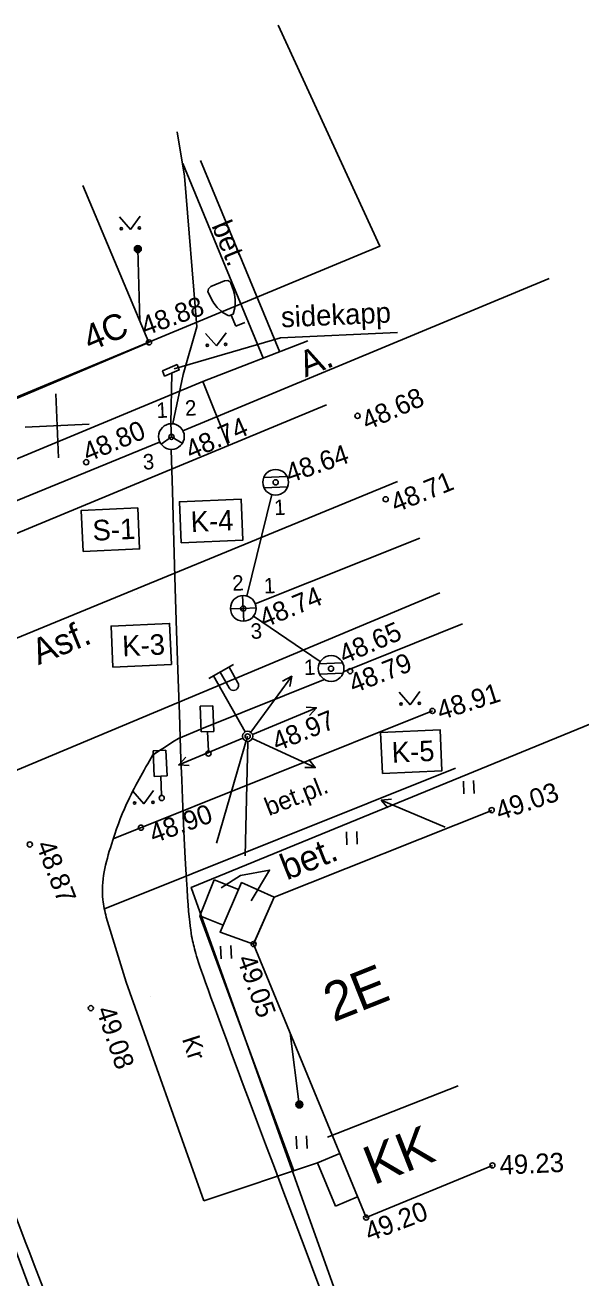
# Model space of a CAD drawing. Extents: x 641383 to 641619, y 6455711 to 6456054.
# Drawn here: x 641539.94 to 641561.57, y 6455935.43 to 6455984.18 of the extents above; entities that cross this region are included whole.
import ezdxf

# ---------------------------------------------------------------- set-up
doc = ezdxf.new("R2010")
doc.units = 0
for name, color, linetype in [('Level 1', 7, 'Continuous'), ('Level 10', 7, 'Continuous'), ('Level 11', 7, 'Continuous'), ('Level 13', 7, 'Continuous'), ('Level 14', 7, 'Continuous'), ('Level 15', 7, 'Continuous'), ('Level 16', 7, 'Continuous'), ('Level 17', 7, 'Continuous'), ('Level 19', 7, 'Continuous'), ('Level 2', 7, 'Continuous'), ('Level 20', 7, 'Continuous'), ('Level 23', 7, 'Continuous'), ('Level 26', 7, 'Continuous'), ('Level 27', 7, 'Continuous'), ('Level 3', 7, 'Continuous'), ('Level 30', 7, 'Continuous'), ('Level 40', 7, 'Continuous'), ('Level 41', 7, 'Continuous'), ('Level 44', 7, 'Continuous'), ('Level 48', 7, 'Continuous'), ('Level 57', 7, 'Continuous'), ('Level 58', 7, 'Continuous'), ('Level 60', 7, 'Continuous'), ('Level 61', 7, 'Continuous')]:
    doc.layers.add(name, color=color, linetype=linetype)

# ---------------------------------------------------------------- blocks, each defined once
blk = doc.blocks.new('KMNOO2')
at = {"layer": 'Level 27'}
for p, q in [((200, 0), (2900, 0)), ((2553.76, 176.18), (2900, 0)), ((2900, 0), (2553.76, -186.54))]:
    blk.add_line(p, q, dxfattribs=at)
blk = doc.blocks.new('KSNOO0')
at = {"layer": 'Level 30'}
blk.add_line((200, 0), (3000, 0), dxfattribs=at)
for radius in [136, 121, 107, 90.2, 74.9, 61.6, 46.8, 34.3, 20.9, 11.2]:
    blk.add_circle((3000, 0), radius, dxfattribs=at)

msp = doc.modelspace()

# ---------------------------------------------------------------- linework, layer by layer
at = {"layer": 'Level 1'}
for p, q in [((641548.829, 6455948.43), (641549.635, 6455950.249)), ((641551.706, 6455940.908), (641556.794, 6455942.912))]:
    msp.add_line(p, q, dxfattribs=at)
for points in [[(641529.231, 6455965.264), (641544.756, 6455971.835), (641542.19, 6455977.941)], [(641558.125, 6455939.813), (641553.212, 6455937.782), (641548.832, 6455948.425), (641549.631, 6455950.243), (641558.098, 6455953.618)]]:
    msp.add_lwpolyline(points, dxfattribs=at)
at = {"layer": 'Level 10'}
for p, q in [((641549.22, 6455966.574), (641550.139, 6455966.615)), ((641549.238, 6455966.175), (641550.157, 6455966.216)), ((641548.427, 6455961.484), (641548.405, 6455961.984)), ((641548.427, 6455961.484), (641547.927, 6455961.462)), ((641548.427, 6455961.484), (641548.926, 6455961.507)), ((641548.427, 6455961.484), (641548.449, 6455960.985)), ((641551.376, 6455959.324), (641552.295, 6455959.365)), ((641551.394, 6455958.925), (641552.313, 6455958.966))]:
    msp.add_line(p, q, dxfattribs=at)
for centre in [(641549.688, 6455966.391), (641548.429, 6455961.484), (641551.849, 6455959.146)]:
    msp.add_circle(centre, 0.5, dxfattribs=at)
at = {"layer": 'Level 11'}
for points in [[(641549.542, 6455965.919), (641548.571, 6455961.958)], [(641548.897, 6455961.658), (641555.307, 6455964.217)], [(641548.833, 6455961.185), (641551.428, 6455959.414)]]:
    msp.add_lwpolyline(points, dxfattribs=at)
at = {"layer": 'Level 13'}
msp.add_open_spline([(641525.448, 6455968.02), (641530.006, 6455958.751), (641531.249, 6455955.999), (641533.797, 6455950.635), (641536.318, 6455946.031), (641537.32, 6455943.642), (641544.699, 6455924.581), (641546.435, 6455919.978), (641555.261, 6455896.969), (641556.583, 6455893.284), (641563.492, 6455874.654), (641565.495, 6455869.09), (641576.274, 6455840.753), (641576.977, 6455839.212), (641585.697, 6455815.127), (641587.237, 6455809.916), (641590.836, 6455799.678)], degree=3, dxfattribs=at)
at = {"layer": 'Level 14'}
msp.add_line((641535.721, 6455958.731), (641554.426, 6455966.415), dxfattribs=at)
for points in [[(641548.718, 6455956.669), (641550.317, 6455958.844)], [(641549.96, 6455958.653), (641550.317, 6455958.844), (641550.239, 6455958.442)], [(641550.874, 6455957.64), (641551.278, 6455957.618), (641551.004, 6455957.314)], [(641548.784, 6455956.584), (641551.278, 6455957.618)], [(641548.415, 6455956.431), (641545.921, 6455955.397)], [(641548.781, 6455956.424), (641551.234, 6455955.294)], [(641546.325, 6455955.375), (641545.921, 6455955.397), (641546.196, 6455955.7)], [(641550.975, 6455955.606), (641551.234, 6455955.294), (641550.824, 6455955.29)]]:
    msp.add_lwpolyline(points, dxfattribs=at)
at = {"layer": 'Level 15'}
for p, q in [((641548.6, 6455956.507), (641547.388, 6455952.352)), ((641548.603, 6455956.29), (641548.498, 6455951.852))]:
    msp.add_line(p, q, dxfattribs=at)
at = {"layer": 'Level 16'}
for p, q in [((641545.613, 6455968.665), (641545.636, 6455968.165)), ((641545.636, 6455968.165), (641545.228, 6455967.877)), ((641545.636, 6455968.165), (641546.057, 6455967.914))]:
    msp.add_line(p, q, dxfattribs=at)
msp.add_lwpolyline([(641550.252, 6455944.96), (641550.607, 6455942.183)], dxfattribs=at)
for centre, radius in [((641545.633, 6455968.17), 0.5), ((641550.607, 6455942.183), 0.136), ((641550.607, 6455942.183), 0.121), ((641550.607, 6455942.183), 0.104), ((641550.607, 6455942.183), 0.0901), ((641550.607, 6455942.183), 0.0749), ((641550.607, 6455942.183), 0.0613), ((641550.607, 6455942.183), 0.0497), ((641550.607, 6455942.183), 0.0348), ((641550.607, 6455942.183), 0.0235), ((641550.607, 6455942.183), 0.0132), ((641550.607, 6455942.183), 0.00782)]:
    msp.add_circle(centre, radius, dxfattribs=at)
at = {"layer": 'Level 17'}
msp.add_line((641482.413, 6455942.364), (641545.175, 6455967.948), dxfattribs=at)
for points in [[(641545.69, 6455968.682), (641546.096, 6455970.581), (641546.622, 6455972.436), (641546.138, 6455978.298), (641545.862, 6455980.026)], [(641560.337, 6455974.323), (641546.082, 6455968.393)], [(641545.645, 6455970.632), (641545.609, 6455968.671)]]:
    msp.add_lwpolyline(points, dxfattribs=at)
msp.add_open_spline([(641545.628, 6455967.653), (641546.115, 6455950.172), (641546.478, 6455948.242), (641546.907, 6455946.917), (641553.473, 6455929.602)], degree=3, dxfattribs=at)
at = {"layer": 'Level 2'}
for points in [[(641549.213, 6455971.189), (641546.074, 6455978.799)], [(641549.85, 6455971.45), (641546.77, 6455978.916)], [(641546.854, 6455970.318), (641532.712, 6455964.434), (641526.306, 6455962.03)], [(641555.792, 6455957.5), (641543.365, 6455952.521)], [(641556.689, 6455955.262), (641543.032, 6455949.79)], [(641544.445, 6455952.958), (641544.446, 6455952.954)], [(641546.741, 6455949.523), (641547.299, 6455950.929)], [(641547.299, 6455950.929), (641548.249, 6455950.552)], [(641549.631, 6455950.243), (641548.364, 6455950.817), (641547.53, 6455948.888), (641548.832, 6455948.425)], [(641546.741, 6455949.523), (641547.648, 6455949.162)], [(641551.324, 6455939.919), (641552.185, 6455940.277)], [(641552.021, 6455938.229), (641551.324, 6455939.919)], [(641552.021, 6455938.229), (641552.881, 6455938.586)]]:
    msp.add_lwpolyline(points, dxfattribs=at)
at = {"layer": 'Level 20'}
for p, q in [((641547.095, 6455958.758), (641548.052, 6455959.3)), ((641547.878, 6455959.201), (641548.223, 6455958.592)), ((641547.269, 6455958.856), (641548.501, 6455956.681)), ((641547.53, 6455959.004), (641547.875, 6455958.395))]:
    msp.add_line(p, q, dxfattribs=at)
msp.add_circle((641548.6, 6455956.507), 0.2, dxfattribs=at)
msp.add_arc((641548.049, 6455958.494), 0.2, 209.4716, 29.593, dxfattribs=at)
at = {"layer": 'Level 23'}
msp.add_line((641556.074, 6455962.087), (641534.994, 6455953.252), dxfattribs=at)
at = {"layer": 'Level 26'}
for points in [[(641547.245, 6455957.698), (641546.746, 6455957.676)], [(641546.746, 6455957.676), (641546.791, 6455956.677)], [(641547.245, 6455957.698), (641547.29, 6455956.699)], [(641546.791, 6455956.677), (641547.29, 6455956.699)], [(641547.04, 6455956.688), (641547.074, 6455955.939)], [(641545.421, 6455955.965), (641544.922, 6455955.942)], [(641544.922, 6455955.942), (641544.966, 6455954.943)], [(641545.421, 6455955.965), (641545.466, 6455954.966)], [(641544.966, 6455954.943), (641545.466, 6455954.966)], [(641545.216, 6455954.955), (641545.25, 6455954.205)]]:
    msp.add_lwpolyline(points, dxfattribs=at)
for centre in [(641547.074, 6455955.835), (641545.256, 6455954.107)]:
    msp.add_circle(centre, 0.1, dxfattribs=at)
at = {"layer": 'Level 3'}
msp.add_lwpolyline([(641545.859, 6455970.971), (641545.937, 6455970.764), (641545.37, 6455970.521), (641545.291, 6455970.727)], close=True, dxfattribs=at)
at = {"layer": 'Level 30'}
for points in [[(641547.854, 6455967.819), (641546.854, 6455970.318), (641550.948, 6455971.899)], [(641551.666, 6455969.4), (641487.411, 6455942.755), (641449.169, 6455927.666), (641445.6, 6455926.378), (641442.292, 6455925.62), (641440.034, 6455925.383), (641436.947, 6455925.259), (641435.663, 6455925.225)], [(641556.962, 6455960.888), (641552.352, 6455959.029)], [(641551.618, 6455958.733), (641546.809, 6455956.792)], [(641546.784, 6455956.782), (641545.906, 6455956.428)], [(641543.094, 6455949.471), (641543.873, 6455946.947), (641546.9, 6455938.429)], [(641546.741, 6455949.523), (641550.4, 6455939.608)], [(641546.9, 6455938.429), (641551.324, 6455939.919)]]:
    msp.add_lwpolyline(points, dxfattribs=at)
for points in [[(641545.906, 6455956.428), (641544.915, 6455955.785), (641545.235, 6455955.997)], [(641544.915, 6455955.785), (641543.887, 6455953.876), (641543.297, 6455952.3), (641542.962, 6455950.151), (641543.094, 6455949.471)]]:
    msp.add_spline(points, degree=3, dxfattribs=at)
at = {"layer": 'Level 40'}
for points in [[(641549.79, 6455984.18), (641553.745, 6455975.578), (641524.472, 6455963.427), (641520.191, 6455971.873)], [(641583.37, 6455897.571), (641566.57, 6455894.128), (641546.405, 6455950.627), (641562.775, 6455957.328)]]:
    msp.add_lwpolyline(points, dxfattribs=at)
msp.add_lwpolyline([(641440.845, 6455905.794), (641536.419, 6455944.975), (641565.849, 6455865.54), (641482.308, 6455834.585)], close=True, dxfattribs=at)
at = {"layer": 'Level 41'}
for points in [[(641557.018, 6455954.267), (641556.995, 6455954.767)], [(641557.417, 6455954.285), (641557.395, 6455954.785)], [(641552.466, 6455952.291), (641552.443, 6455952.79)], [(641552.865, 6455952.309), (641552.843, 6455952.808)], [(641547.567, 6455947.847), (641547.544, 6455948.346)], [(641547.966, 6455947.865), (641547.944, 6455948.364)], [(641550.511, 6455940.452), (641550.489, 6455940.952)], [(641550.911, 6455940.47), (641550.888, 6455940.969)]]:
    msp.add_lwpolyline(points, dxfattribs=at)
at = {"layer": 'Level 44'}
for p, q in [((641543.609, 6455976.715), (641544.036, 6455976.229)), ((641544.036, 6455976.229), (641543.614, 6455976.71)), ((641544.036, 6455976.229), (641544.413, 6455976.746)), ((641547.171, 6455974.012), (641547.696, 6455974.234)), ((641547.865, 6455972.861), (641548.04, 6455972.936)), ((641548.137, 6455972.461), (641547.952, 6455972.899)), ((641548.137, 6455972.461), (641548.487, 6455972.609)), ((641546.959, 6455972.18), (641547.386, 6455971.694)), ((641547.386, 6455971.694), (641546.964, 6455972.175)), ((641547.386, 6455971.694), (641547.763, 6455972.211)), ((641554.498, 6455958.219), (641554.925, 6455957.733)), ((641554.925, 6455957.733), (641554.503, 6455958.215)), ((641554.925, 6455957.733), (641555.302, 6455958.25)), ((641544.131, 6455954.369), (641544.558, 6455953.882)), ((641544.558, 6455953.882), (641544.136, 6455954.364)), ((641544.558, 6455953.882), (641544.935, 6455954.4))]:
    msp.add_line(p, q, dxfattribs=at)
for points in [[(641548.04, 6455972.936), (641548.1, 6455973.178), (641548.112, 6455973.303), (641548.117, 6455973.484), (641548.088, 6455973.705), (641548.05, 6455973.847), (641547.945, 6455974.133), (641547.93, 6455974.17), (641547.877, 6455974.218), (641547.824, 6455974.24), (641547.696, 6455974.234)], [(641547.865, 6455972.861), (641547.649, 6455972.987), (641547.55, 6455973.065), (641547.417, 6455973.188), (641547.278, 6455973.362), (641547.203, 6455973.488), (641547.07, 6455973.763), (641547.055, 6455973.8), (641547.057, 6455973.871), (641547.078, 6455973.924), (641547.171, 6455974.012)]]:
    msp.add_lwpolyline(points, dxfattribs=at)
for centre in [(641543.68, 6455976.258), (641544.389, 6455976.289), (641547.739, 6455971.755), (641547.029, 6455971.723), (641554.569, 6455957.762), (641555.278, 6455957.794), (641544.201, 6455953.912), (641544.911, 6455953.943)]:
    msp.add_circle(centre, 0.045, dxfattribs=at)
at = {"layer": 'Level 48'}
for centre in [(641544.761, 6455971.834), (641552.876, 6455968.975), (641545.636, 6455968.16), (641542.317, 6455967.171), (641549.689, 6455966.39), (641553.972, 6455965.731), (641548.427, 6455961.479), (641551.845, 6455959.14), (641552.59, 6455959.043), (641555.792, 6455957.495), (641548.6, 6455956.502), (641558.097, 6455953.635), (641544.445, 6455952.953), (641540.12, 6455952.299), (641548.832, 6455948.425), (641542.497, 6455945.93), (641558.125, 6455939.813), (641553.212, 6455937.782)]:
    msp.add_circle(centre, 0.1, dxfattribs=at)
at = {"layer": 'Level 57'}
for points in [[(641554.434, 6455972.215), (641549.875, 6455972.011), (641545.741, 6455970.81)], [(641547.566, 6455950.616), (641548.326, 6455951.098), (641549.455, 6455951.303), (641548.733, 6455950.106)]]:
    msp.add_lwpolyline(points, dxfattribs=at)
for points in [[(641546.018, 6455964.033), (641548.416, 6455964.14), (641548.344, 6455965.739), (641545.947, 6455965.631)], [(641542.197, 6455963.698), (641544.394, 6455963.797), (641544.323, 6455965.395), (641542.125, 6455965.297)], [(641543.353, 6455959.201), (641545.631, 6455959.303), (641545.559, 6455960.901), (641543.282, 6455960.799)], [(641553.842, 6455955.061), (641556.159, 6455955.165), (641556.088, 6455956.763), (641553.77, 6455956.659)]]:
    msp.add_lwpolyline(points, close=True, dxfattribs=at)
at = {"layer": 'Level 60'}
for p, q in [((641548.077, 6455972.404), (641548.077, 6455972.404)), ((641548.137, 6455972.461), (641548.137, 6455972.461)), ((641544.756, 6455971.835), (641544.756, 6455971.835)), ((641545.292, 6455970.728), (641545.292, 6455970.728)), ((641545.37, 6455970.523), (641545.37, 6455970.523)), ((641545.937, 6455970.764), (641545.937, 6455970.764)), ((641552.878, 6455968.981), (641552.878, 6455968.981)), ((641545.633, 6455968.17), (641545.633, 6455968.17)), ((641542.315, 6455967.18), (641542.315, 6455967.18)), ((641549.688, 6455966.391), (641549.688, 6455966.391)), ((641553.971, 6455965.736), (641553.971, 6455965.736)), ((641544.324, 6455962.072), (641544.324, 6455962.072)), ((641548.429, 6455961.484), (641548.429, 6455961.484)), ((641551.849, 6455959.146), (641551.849, 6455959.146)), ((641552.591, 6455959.128), (641552.591, 6455959.128)), ((641552.588, 6455959.045), (641552.588, 6455959.045)), ((641555.795, 6455957.5), (641555.795, 6455957.5)), ((641548.603, 6455956.504), (641548.603, 6455956.504)), ((641547.074, 6455955.835), (641547.074, 6455955.835)), ((641545.256, 6455954.107), (641545.256, 6455954.107)), ((641558.096, 6455953.64), (641558.096, 6455953.64)), ((641544.445, 6455952.961), (641544.445, 6455952.961)), ((641540.116, 6455952.303), (641540.116, 6455952.303)), ((641547.299, 6455950.929), (641547.299, 6455950.929)), ((641548.36, 6455950.825), (641548.36, 6455950.825)), ((641545.244, 6455950.685), (641545.244, 6455950.685)), ((641549.635, 6455950.249), (641549.635, 6455950.249)), ((641546.744, 6455949.53), (641546.744, 6455949.53)), ((641547.526, 6455948.89), (641547.526, 6455948.89)), ((641548.829, 6455948.43), (641548.829, 6455948.43)), ((641544.815, 6455946.396), (641544.815, 6455946.396)), ((641542.496, 6455945.932), (641542.496, 6455945.932)), ((641551.321, 6455939.927), (641551.321, 6455939.927)), ((641558.128, 6455939.821), (641558.128, 6455939.821)), ((641552.024, 6455938.237), (641552.024, 6455938.237)), ((641553.208, 6455937.791), (641553.208, 6455937.791)), ((641553.237, 6455937.757), (641553.237, 6455937.757))]:
    msp.add_line(p, q, dxfattribs=at)
at = {"layer": 'Level 61'}
for p, q in [((641541.131, 6455969.838), (641541.242, 6455967.341)), ((641541.131, 6455969.838), (641541.242, 6455967.341)), ((641539.938, 6455968.534), (641542.435, 6455968.646)), ((641539.938, 6455968.534), (641542.435, 6455968.646))]:
    msp.add_line(p, q, dxfattribs=at)

# ---------------------------------------------------------------- block references
at = {"layer": 'Level 14', "xscale": 0.0009999002936566, "yscale": 0.0009999002936566003, "rotation": 156.91043720919856}
msp.add_blockref('KMNOO2', (641556.468, 6455952.89), dxfattribs=at)
at = {"layer": 'Level 16', "xscale": 0.0009999002936566003, "yscale": 0.0009999002936566, "rotation": 91.6088153123928}
msp.add_blockref('KSNOO0', (641544.41, 6455972.464), dxfattribs=at)

# ---------------------------------------------------------------- texts
at = {"layer": 'Level 1'}
for s, height, rotation, p in [('4C', 0.9999, 22.7754, (641542.466, 6455971.476)), ('2E', 1.4999, 21.6489, (641551.943, 6455945.378)), ('KK', 1.4999, 21.4984, (641553.5, 6455939.035))]:
    msp.add_text(s, height=height, rotation=rotation, dxfattribs=at).set_placement(p)
at = {"layer": 'Level 19'}
for s, rotation, p in [('bet.pl.', 21.5543, (641549.43, 6455953.399)), ('Kr', 287.8761, (641546.036, 6455944.736))]:
    msp.add_text(s, height=0.6999, rotation=rotation, dxfattribs=at).set_placement(p)
at = {"layer": 'Level 2'}
msp.add_text('bet.', height=0.7999, rotation=292.4142, dxfattribs=at).set_placement((641547.183, 6455976.375))
at = {"layer": 'Level 57'}
for s, height, rotation, p in [('sidekapp', 0.7999, 2.5638, (641549.914, 6455972.416)), ('A.', 0.9999, 21.8747, (641550.845, 6455970.463)), ('S-1', 0.7999, 2.5638, (641542.579, 6455964.116)), ('K-4', 0.7999, 2.5638, (641546.4, 6455964.45)), ('Asf.', 0.9999, 22.2966, (641540.457, 6455959.273)), ('K-3', 0.7999, 2.5638, (641543.735, 6455959.618)), ('K-5', 0.7999, 2.5638, (641554.224, 6455955.478)), ('bet.', 0.9999, 21.7113, (641550.122, 6455950.899))]:
    msp.add_text(s, height=height, rotation=rotation, dxfattribs=at).set_placement(p)
at = {"layer": 'Level 58'}
for s, p in [('1', (641545.059, 6455968.887)), ('2', (641546.173, 6455968.975)), ('3', (641544.532, 6455966.883)), ('1', (641549.64, 6455965.108)), ('2', (641548.012, 6455962.166)), ('1', (641549.24, 6455962.061)), ('3', (641548.727, 6455960.295)), ('1', (641550.802, 6455958.886))]:
    msp.add_text(s, height=0.6, rotation=2.5638, dxfattribs=at).set_placement(p)
at = {"layer": 'Level 60'}
for s, rotation, p in [(' 48.88', 20.0119, (641544.355, 6455971.987)), (' 48.68', 23.9502, (641552.994, 6455968.287)), (' 48.74', 23.7041, (641546.132, 6455967.147)), (' 48.80', 22.5618, (641542.118, 6455967.06)), (' 48.64', 19.0609, (641549.969, 6455966.265)), (' 48.71', 21.9628, (641554.102, 6455965.096)), (' 48.74', 22.3254, (641548.99, 6455960.611)), (' 48.65', 23.3733, (641552.104, 6455959.199)), (' 48.79', 21.2896, (641552.465, 6455958.069)), (' 48.91', 17.5068, (641555.842, 6455957.046)), (' 48.97', 22.0184, (641549.484, 6455955.807)), (' 49.03', 18.7953, (641558.14, 6455953.133)), (' 48.90', 19.931, (641544.68, 6455952.24)), (' 48.87', 290.9849, (641540.253, 6455952.548)), (' 49.05', 289.7267, (641548.079, 6455948.115)), (' 49.08', 288.6649, (641542.61, 6455946.128)), (' 49.23', 2.5638, (641558.142, 6455939.439)), (' 49.20', 21.0127, (641553.08, 6455936.738))]:
    msp.add_text(s, height=0.7499, rotation=rotation, dxfattribs=at).set_placement(p)

doc.saveas('drawing.dxf')
